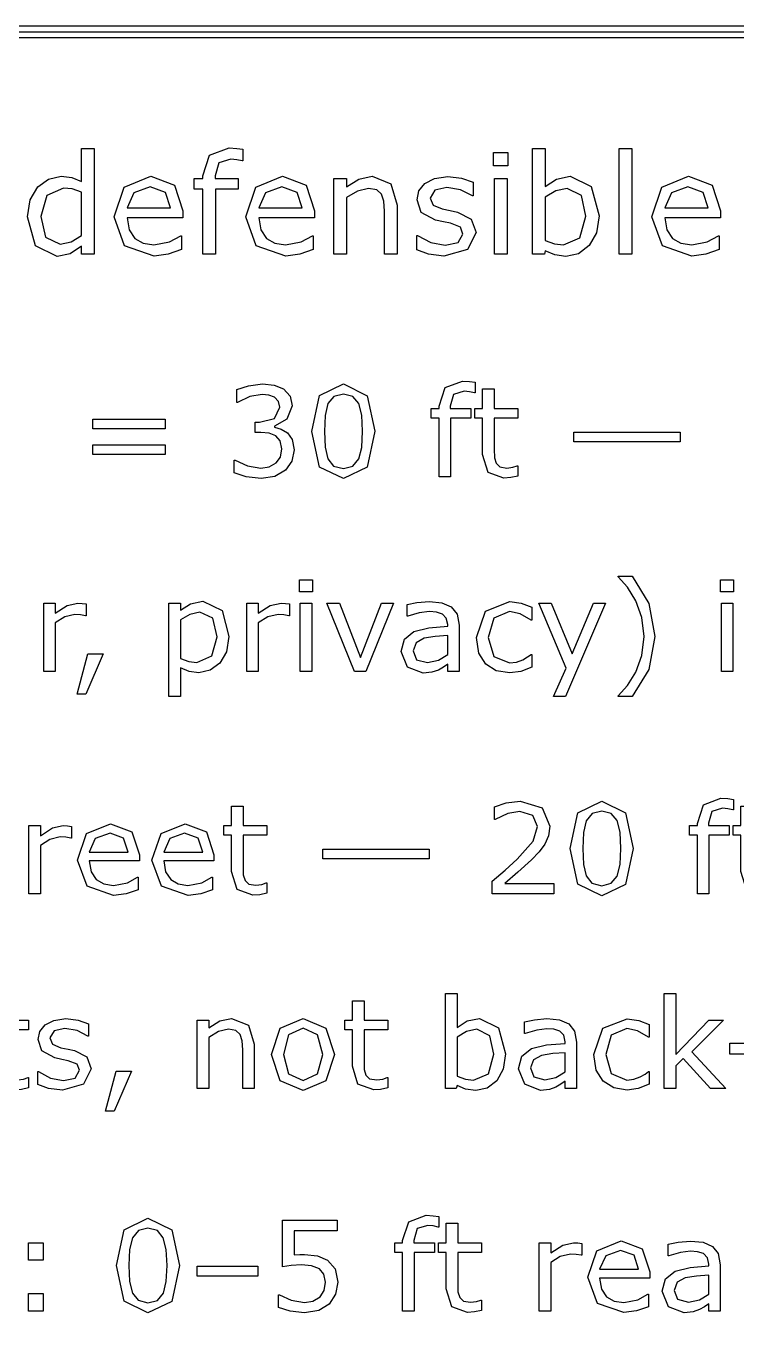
# Model space of a CAD drawing. Header units: inches. Extents: x -33163 to 19162, y -8858 to 30669.
# Drawn here: x 5541 to 6019, y 23492 to 24374 of the extents above; entities that cross this region are included whole.
import ezdxf

# ---------------------------------------------------------------- set-up
doc = ezdxf.new("R2010")
doc.units = ezdxf.units.IN
doc.layers.add('Layer 1', color=7, linetype='Continuous')
doc.layers.add('SOLID-2', color=253, linetype='Continuous')

# ---------------------------------------------------------------- blocks, each defined once
blk = doc.blocks.new('A$C0f725650')
at = {"layer": 'Layer 1', "color": 7}
for points in [[(23.317152, 118.63912), (22.86392, 118.547642), (22.493849, 118.298155), (22.244362, 117.928084), (22.152883, 117.474852), (22.152883, 72.495742), (22.244362, 72.04251), (22.493849, 71.672439), (22.86392, 71.422952), (23.317152, 71.331474), (102.692052, 71.331474), (103.145284, 71.422952), (103.515355, 71.672439), (103.764842, 72.04251), (103.85632, 72.495742), (103.85632, 117.474852), (103.764842, 117.928084), (103.515355, 118.298155), (103.145284, 118.547642), (102.692052, 118.63912), (23.317152, 118.63912)], [(23.317152, 118.533184), (102.692052, 118.533184), (103.104768, 118.45027), (103.441086, 118.223886), (103.66747, 117.887568), (103.750384, 117.474852), (103.750384, 72.495742), (103.66747, 72.083026), (103.441086, 71.746708), (103.104768, 71.520324), (102.692052, 71.43741), (23.317152, 71.43741), (22.904436, 71.520324), (22.568118, 71.746708), (22.341734, 72.083026), (22.25882, 72.495742), (22.25882, 117.474852), (22.341734, 117.887568), (22.568118, 118.223886), (22.904436, 118.45027), (23.317152, 118.533184), (23.317152, 118.533184)], [(23.317152, 118.427248), (102.692052, 118.427248), (103.064253, 118.352899), (103.366818, 118.149618), (103.570099, 117.847053), (103.644448, 117.474852), (103.644448, 72.495742), (103.570099, 72.123541), (103.366818, 71.820976), (103.064253, 71.617695), (102.692052, 71.543346), (23.317152, 71.543346), (22.944951, 71.617695), (22.642386, 71.820976), (22.439105, 72.123541), (22.364757, 72.495742), (22.364757, 117.474852), (22.439105, 117.847053), (22.642386, 118.149618), (22.944951, 118.352899), (23.317152, 118.427248), (23.317152, 118.427248)], [(66.180114, 114.299856), (65.937235, 114.299856), (65.937235, 114.45101), (65.718903, 114.310191), (65.472148, 114.259806), (65.061322, 114.458762), (64.910168, 115.010407), (64.961844, 115.337259), (65.103954, 115.58143), (65.308075, 115.731292), (65.550954, 115.782968), (65.752492, 115.758415), (65.937235, 115.684776), (65.937235, 116.31006), (66.180114, 116.31006), (66.180114, 114.299856)], [(69.010689, 116.074938), (68.997777, 116.074938), (68.893132, 116.098195), (68.779443, 116.111107), (68.552069, 116.041344), (68.482304, 115.792006), (68.482304, 115.742913), (68.920262, 115.742913), (68.920262, 115.538792), (68.490056, 115.538792), (68.490056, 114.299856), (68.247177, 114.299856), (68.247177, 115.538798), (68.083106, 115.538798), (68.083106, 115.742918), (68.247177, 115.742918), (68.247177, 115.79072), (68.375076, 116.184751), (68.744563, 116.322985), (68.890547, 116.315232), (69.010697, 116.297135), (69.010689, 116.074938)], [(75.789335, 115.032367), (75.737659, 114.706808), (75.600716, 114.463929), (75.399178, 114.310191), (75.157592, 114.259806), (74.943135, 114.289521), (74.762268, 114.367036), (74.746764, 114.299856), (74.519389, 114.299856), (74.519389, 116.310068), (74.762268, 116.310068), (74.762268, 115.591765), (74.979308, 115.728707), (75.23769, 115.782968), (75.640766, 115.586597), (75.789335, 115.032367), (75.789335, 115.032367)], [(76.413327, 114.299856), (76.170448, 114.299856), (76.170448, 116.310068), (76.413327, 116.310068), (76.413327, 114.299856)], [(74.054302, 115.984506), (73.780417, 115.984506), (73.780417, 116.236429), (74.054302, 116.236429), (74.054302, 115.984506)], [(65.937235, 114.65513), (65.937235, 115.483246), (65.761536, 115.543965), (65.592295, 115.560766), (65.274486, 115.418656), (65.160797, 115.015579), (65.248649, 114.624132), (65.530285, 114.491065), (65.739573, 114.536279), (65.937235, 114.655135), (65.937235, 114.65513)], [(67.866055, 114.996196), (66.802815, 114.996196), (66.842865, 114.763651), (66.952675, 114.602163), (67.111581, 114.509146), (67.315704, 114.47814), (67.61155, 114.536274), (67.824714, 114.652548), (67.837626, 114.652548), (67.837626, 114.387705), (67.586997, 114.301147), (67.318279, 114.266267), (66.75759, 114.460053), (66.556052, 115.012989), (66.748547, 115.574971), (67.257559, 115.782968), (67.707144, 115.612436), (67.866047, 115.127969), (67.866055, 114.996196)], [(67.629637, 115.18223), (67.532744, 115.478078), (67.244648, 115.582721), (66.933297, 115.467741), (66.802815, 115.18223), (67.629637, 115.18223)], [(70.37236, 114.996196), (69.309117, 114.996196), (69.349167, 114.763651), (69.45898, 114.602163), (69.617886, 114.509146), (69.822006, 114.47814), (70.117855, 114.536274), (70.331019, 114.652548), (70.343931, 114.652548), (70.343931, 114.387705), (70.093299, 114.301147), (69.824583, 114.266267), (69.263895, 114.460053), (69.062357, 115.012989), (69.254852, 115.574971), (69.763862, 115.782968), (70.213446, 115.612436), (70.372352, 115.127969), (70.37236, 114.996196)], [(70.135939, 115.18223), (70.039046, 115.478078), (69.750953, 115.582721), (69.439602, 115.467741), (69.309117, 115.18223), (70.135939, 115.18223)], [(71.947198, 114.299856), (71.704319, 114.299856), (71.704319, 115.121511), (71.692677, 115.307544), (71.650045, 115.444487), (71.557028, 115.524587), (71.399416, 115.551717), (71.191416, 115.502624), (70.98342, 115.377309), (70.98342, 114.299856), (70.740541, 114.299856), (70.740541, 115.742918), (70.98342, 115.742918), (70.98342, 115.582721), (71.218547, 115.729999), (71.467885, 115.782968), (71.824452, 115.642149), (71.947185, 115.23649), (71.947198, 114.299856)], [(73.445812, 114.715852), (73.281739, 114.391582), (72.83603, 114.264973), (72.541475, 114.302441), (72.317977, 114.386414), (72.317977, 114.659006), (72.330888, 114.659006), (72.586687, 114.520772), (72.856697, 114.470388), (73.107326, 114.522063), (73.19776, 114.684845), (73.148667, 114.814036), (72.960048, 114.888966), (72.824399, 114.916096), (72.673245, 114.949685), (72.403236, 115.096965), (72.32443, 115.337259), (72.360603, 115.505206), (72.472998, 115.646025), (72.65645, 115.741627), (72.907081, 115.777801), (73.168047, 115.745503), (73.388964, 115.669279), (73.388964, 115.409607), (73.376052, 115.409607), (73.149968, 115.524587), (72.889002, 115.572386), (72.66421, 115.520711), (72.572484, 115.369557), (72.628036, 115.235199), (72.803735, 115.16156), (72.953597, 115.130554), (73.093123, 115.102133), (73.354089, 114.969066), (73.445814, 114.715852), (73.445812, 114.715852)], [(74.038798, 114.299856), (73.795919, 114.299856), (73.795919, 115.742918), (74.038798, 115.742918), (74.038798, 114.299856)], [(75.538706, 115.025911), (75.453439, 115.417359), (75.178262, 115.55172), (74.963807, 115.505209), (74.762268, 115.387647), (74.762268, 114.560825), (74.939259, 114.49623), (75.108499, 114.478132), (75.423726, 114.609908), (75.538706, 115.025901), (75.538706, 115.025911)], [(78.101854, 114.996196), (77.038611, 114.996196), (77.078661, 114.763651), (77.188473, 114.602163), (77.347377, 114.509146), (77.5515, 114.47814), (77.847346, 114.536274), (78.060512, 114.652548), (78.073424, 114.652548), (78.073424, 114.387705), (77.822795, 114.301147), (77.554077, 114.266267), (76.993388, 114.460053), (76.79185, 115.012989), (76.984345, 115.574971), (77.493358, 115.782968), (77.942942, 115.612436), (78.101848, 115.127969), (78.101854, 114.996196)], [(77.865433, 115.18223), (77.76854, 115.478078), (77.480443, 115.582721), (77.169095, 115.467741), (77.038611, 115.18223), (77.865433, 115.18223)], [(69.857535, 110.900197), (69.94939, 110.774624), (69.985434, 110.579287), (69.942413, 110.361858), (69.82149, 110.189776), (69.61569, 110.068854), (69.357565, 110.030484), (69.073861, 110.065366), (68.844806, 110.13978), (68.844806, 110.382787), (68.862242, 110.382787), (69.094787, 110.274654), (69.352909, 110.231633), (69.508714, 110.256054), (69.642426, 110.328142), (69.721491, 110.440926), (69.748233, 110.596731), (69.718004, 110.750208), (69.636613, 110.846714), (69.509875, 110.895549), (69.349421, 110.909492), (69.244776, 110.909492), (69.244776, 111.102503), (69.326167, 111.102503), (69.607543, 111.175753), (69.713353, 111.39202), (69.686609, 111.501314), (69.612195, 111.579218), (69.505226, 111.621075), (69.376163, 111.63269), (69.141295, 111.593159), (68.906425, 111.481536), (68.89481, 111.481536), (68.89481, 111.724545), (69.114562, 111.798959), (69.381989, 111.833842), (69.605231, 111.810585), (69.779639, 111.736171), (69.906374, 111.601295), (69.949395, 111.416423), (69.847076, 111.164114), (69.607554, 111.029237), (69.607554, 111.012965), (69.735453, 110.973431), (69.85754, 110.900181), (69.857535, 110.900197)], [(71.521383, 110.932754), (71.374881, 110.247913), (70.922584, 110.030484), (70.466798, 110.2514), (70.323785, 110.930429), (70.469123, 111.61178), (70.922584, 111.832696), (71.377207, 111.608293), (71.521383, 110.932754), (71.521383, 110.932754)], [(73.429405, 111.664104), (73.41779, 111.664104), (73.323612, 111.685032), (73.221292, 111.696648), (73.016653, 111.633862), (72.953867, 111.409456), (72.953867, 111.365273), (73.348027, 111.365273), (73.348027, 111.181565), (72.960842, 111.181565), (72.960842, 110.066528), (72.742251, 110.066528), (72.742251, 111.181576), (72.594587, 111.181576), (72.594587, 111.365284), (72.742251, 111.365284), (72.742251, 111.408305), (72.857361, 111.762934), (73.189899, 111.887346), (73.321286, 111.880361), (73.429418, 111.864089), (73.429405, 111.664104)], [(71.215589, 110.404879), (71.270236, 110.625796), (71.285343, 110.932754), (71.270236, 111.23971), (71.214427, 111.460626), (71.102805, 111.595503), (70.922584, 111.64085), (70.741199, 111.595503), (70.628416, 111.458301), (70.573769, 111.233897), (70.559825, 110.930429), (70.572604, 110.626957), (70.627251, 110.408367), (70.735384, 110.270003), (70.922582, 110.222333), (71.103967, 110.267677), (71.215586, 110.404879), (71.215589, 110.404879)], [(74.242146, 110.078156), (74.107269, 110.051412), (73.978208, 110.040961), (73.675901, 110.147932), (73.57242, 110.490932), (73.57242, 111.181589), (73.424754, 111.181589), (73.424754, 111.365297), (73.57242, 111.365297), (73.57242, 111.738531), (73.791011, 111.738531), (73.791011, 111.365297), (74.242146, 111.365297), (74.242146, 111.181589), (73.791011, 111.181589), (73.791011, 110.589765), (73.795667, 110.429308), (73.828222, 110.32234), (73.897984, 110.253739), (74.035186, 110.23281), (74.146806, 110.247918), (74.230523, 110.27466), (74.242138, 110.27466), (74.242146, 110.078156)], [(67.528609, 110.975773), (66.149626, 110.975773), (66.149626, 111.161809), (67.528609, 111.161809), (67.528609, 110.975773)], [(77.331488, 110.731602), (75.306031, 110.731602), (75.306031, 110.917639), (77.331488, 110.917639), (77.331488, 110.731602)], [(67.528609, 110.487432), (66.149626, 110.487432), (66.149626, 110.673468), (67.528609, 110.673468), (67.528609, 110.487432)], [(70.33425, 107.878543), (70.087753, 107.878543), (70.087753, 108.105272), (70.33425, 108.105272), (70.33425, 107.878543)], [(76.851283, 107.02744), (76.737338, 106.39841), (76.41759, 105.883325), (76.151329, 105.883325), (76.151329, 105.89494), (76.330386, 106.091438), (76.48968, 106.349563), (76.603626, 106.663496), (76.646647, 107.027427), (76.603626, 107.390197), (76.48968, 107.705291), (76.330386, 107.963416), (76.151329, 108.159916), (76.151329, 108.171532), (76.41759, 108.171532), (76.737338, 107.656447), (76.851283, 107.027417), (76.851283, 107.02744)], [(78.348866, 107.878551), (78.102369, 107.878551), (78.102369, 108.10528), (78.348866, 108.10528), (78.348866, 107.878551)], [(66.02754, 107.422764), (66.015924, 107.422764), (65.920582, 107.439036), (65.812447, 107.444857), (65.61711, 107.39951), (65.435728, 107.284401), (65.435728, 106.362366), (65.217135, 106.362366), (65.217135, 107.661122), (65.435728, 107.661122), (65.435728, 107.469273), (65.664783, 107.616939), (65.868258, 107.661122), (65.95081, 107.657629), (66.02755, 107.647178), (66.02754, 107.422764)], [(68.742487, 107.02744), (68.697142, 106.737923), (68.569243, 106.517007), (68.387858, 106.383295), (68.168103, 106.336786), (67.984395, 106.358879), (67.818126, 106.427477), (67.818126, 105.883325), (67.599536, 105.883325), (67.599536, 107.661122), (67.818126, 107.661122), (67.818126, 107.525084), (68.013462, 107.64717), (68.246007, 107.697166), (68.6111, 107.519271), (68.742487, 107.02744), (68.742487, 107.02744)], [(69.893579, 107.422756), (69.881937, 107.422756), (69.786595, 107.439028), (69.678462, 107.444849), (69.483126, 107.399502), (69.301741, 107.284393), (69.301741, 106.362366), (69.08315, 106.362366), (69.08315, 107.661122), (69.301741, 107.661122), (69.301741, 107.469273), (69.530798, 107.616939), (69.734273, 107.661122), (69.816826, 107.657629), (69.893565, 107.647178), (69.893579, 107.422756)], [(70.320295, 106.362366), (70.101705, 106.362366), (70.101705, 107.661122), (70.320295, 107.661122), (70.320295, 106.362366)], [(71.876014, 107.661122), (71.350465, 106.362366), (71.130711, 106.362366), (70.608651, 107.661122), (70.845845, 107.661122), (71.248146, 106.627465), (71.646957, 107.661122), (71.876014, 107.661122)], [(73.124772, 106.362366), (72.907343, 106.362366), (72.907343, 106.50073), (72.82828, 106.444919), (72.732935, 106.389107), (72.607364, 106.344925), (72.441095, 106.326325), (72.143439, 106.442596), (72.021353, 106.73909), (72.084141, 106.977447), (72.265523, 107.121624), (72.550389, 107.192551), (72.907343, 107.220454), (72.907343, 107.254175), (72.880602, 107.377423), (72.806188, 107.45416), (72.694568, 107.490207), (72.558527, 107.49952), (72.366681, 107.476263), (72.14809, 107.411152), (72.136475, 107.411152), (72.136475, 107.63323), (72.321347, 107.671599), (72.559705, 107.692528), (72.798062, 107.669271), (72.974796, 107.592531), (73.086416, 107.454168), (73.124785, 107.243716), (73.124772, 106.362366)], [(74.506081, 106.443757), (74.297954, 106.362366), (74.089828, 106.333299), (73.831706, 106.373994), (73.630554, 106.499566), (73.499168, 106.711182), (73.452659, 107.009999), (73.627067, 107.509968), (74.089828, 107.691353), (74.308419, 107.65996), (74.506081, 107.583221), (74.506081, 107.340212), (74.494465, 107.340212), (74.287501, 107.459973), (74.080539, 107.50183), (73.78637, 107.376256), (73.679399, 107.009999), (73.784044, 106.648393), (74.080539, 106.522822), (74.215412, 106.540258), (74.33866, 106.585605), (74.42819, 106.636765), (74.494465, 106.684438), (74.506081, 106.684438), (74.506081, 106.443757)], [(75.909482, 107.661122), (75.151391, 105.883325), (74.917684, 105.883325), (75.159529, 106.425152), (74.642119, 107.661122), (74.879315, 107.661122), (75.278126, 106.698392), (75.680427, 107.661122), (75.909482, 107.661122)], [(78.334914, 106.362366), (78.116321, 106.362366), (78.116321, 107.661122), (78.334914, 107.661122), (78.334914, 106.362366)], [(68.516919, 107.02162), (68.436692, 107.372761), (68.190196, 107.489032), (68.000673, 107.448336), (67.818126, 107.341368), (67.818126, 106.605367), (67.977418, 106.548394), (68.129736, 106.533287), (68.414602, 106.656535), (68.516919, 107.021627), (68.516919, 107.02162)], [(72.907343, 106.682115), (72.907343, 107.04372), (72.671311, 107.026284), (72.457372, 106.992566), (72.305057, 106.908849), (72.24692, 106.754208), (72.314357, 106.585613), (72.52016, 106.529802), (72.730612, 106.573985), (72.907343, 106.68212), (72.907343, 106.682115)], [(66.349614, 106.69374), (66.021727, 105.932159), (65.85197, 105.932159), (66.054284, 106.69374), (66.349614, 106.69374)], [(74.926987, 102.129038), (73.754966, 102.129038), (73.754966, 102.372047), (73.999137, 102.581335), (74.228192, 102.789461), (74.533986, 103.132464), (74.616541, 103.408027), (74.527012, 103.618479), (74.279351, 103.695219), (74.050297, 103.658013), (73.809613, 103.544065), (73.797998, 103.544065), (73.797998, 103.788238), (74.01775, 103.862652), (74.285175, 103.89637), (74.702592, 103.767307), (74.853745, 103.419655), (74.82816, 103.234783), (74.754908, 103.073165), (74.647939, 102.931315), (74.500273, 102.776671), (74.243313, 102.539478), (73.995655, 102.327862), (74.926992, 102.327862), (74.926987, 102.129038)], [(76.438521, 102.995264), (76.292016, 102.310423), (75.839719, 102.092994), (75.383935, 102.31391), (75.24092, 102.992939), (75.386258, 103.67429), (75.839719, 103.895206), (76.294342, 103.670803), (76.438521, 102.995264), (76.438521, 102.995264)], [(78.34654, 103.726614), (78.334925, 103.726614), (78.240744, 103.747542), (78.138424, 103.759158), (77.933785, 103.696372), (77.871, 103.471966), (77.871, 103.427783), (78.265159, 103.427783), (78.265159, 103.244075), (77.877977, 103.244075), (77.877977, 102.129038), (77.659383, 102.129038), (77.659383, 103.244086), (77.51172, 103.244086), (77.51172, 103.427794), (77.659383, 103.427794), (77.659383, 103.470815), (77.774493, 103.825444), (78.107031, 103.949856), (78.238418, 103.942871), (78.34655, 103.926599), (78.34654, 103.726614)], [(69.463372, 102.140666), (69.328498, 102.113922), (69.199435, 102.103471), (68.89713, 102.210442), (68.793646, 102.553442), (68.793646, 103.244099), (68.645983, 103.244099), (68.645983, 103.427807), (68.793646, 103.427807), (68.793646, 103.801041), (69.012237, 103.801041), (69.012237, 103.427807), (69.463372, 103.427807), (69.463372, 103.244099), (69.012237, 103.244099), (69.012237, 102.652275), (69.016893, 102.491818), (69.04945, 102.38485), (69.119213, 102.316249), (69.256415, 102.29532), (69.368035, 102.310428), (69.451752, 102.33717), (69.463367, 102.33717), (69.463372, 102.140666)], [(76.132724, 102.467389), (76.187373, 102.688306), (76.202481, 102.995264), (76.187373, 103.30222), (76.131562, 103.523136), (76.01994, 103.658013), (75.839719, 103.70336), (75.658337, 103.658013), (75.545553, 103.520811), (75.490903, 103.296407), (75.47696, 102.992939), (75.489739, 102.689467), (75.544386, 102.470877), (75.652519, 102.332513), (75.839716, 102.284843), (76.021101, 102.330187), (76.132721, 102.467389), (76.132724, 102.467389)], [(79.159281, 102.140666), (79.024404, 102.113922), (78.895343, 102.103471), (78.593036, 102.210442), (78.489555, 102.553442), (78.489555, 103.244099), (78.341888, 103.244099), (78.341888, 103.427807), (78.489555, 103.427807), (78.489555, 103.801041), (78.708145, 103.801041), (78.708145, 103.427807), (79.159281, 103.427807), (79.159281, 103.244099), (78.708145, 103.244099), (78.708145, 102.652275), (78.712802, 102.491818), (78.745359, 102.38485), (78.815122, 102.316249), (78.952321, 102.29532), (79.063943, 102.310428), (79.147657, 102.33717), (79.159273, 102.33717), (79.159281, 102.140666)], [(65.746163, 103.189436), (65.734548, 103.189436), (65.639206, 103.205708), (65.531073, 103.211529), (65.335737, 103.166182), (65.154352, 103.051073), (65.154352, 102.129038), (64.935762, 102.129038), (64.935762, 103.427794), (65.154352, 103.427794), (65.154352, 103.235945), (65.383407, 103.383611), (65.586884, 103.427794), (65.669437, 103.424301), (65.746177, 103.41385), (65.746163, 103.189436)], [(67.039106, 102.755743), (66.082189, 102.755743), (66.118233, 102.546455), (66.217063, 102.401114), (66.360078, 102.317397), (66.543786, 102.289494), (66.810049, 102.341816), (67.001898, 102.446461), (67.013513, 102.446461), (67.013513, 102.208103), (66.787946, 102.1302), (66.546098, 102.098807), (66.04148, 102.273215), (65.860096, 102.770858), (66.033342, 103.27664), (66.491451, 103.463838), (66.896078, 103.310359), (67.039093, 102.874339), (67.039106, 102.755743)], [(68.457621, 102.755743), (67.500703, 102.755743), (67.536747, 102.546455), (67.63558, 102.401114), (67.778595, 102.317397), (67.962303, 102.289494), (68.228566, 102.341816), (68.420415, 102.446461), (68.43203, 102.446461), (68.43203, 102.208103), (68.206463, 102.1302), (67.964618, 102.098807), (67.46, 102.273215), (67.278615, 102.770858), (67.451859, 103.27664), (67.909971, 103.463838), (68.314598, 103.310359), (68.45761, 102.874339), (68.457621, 102.755743)], [(66.826329, 102.923173), (66.739125, 103.189436), (66.479839, 103.283617), (66.199622, 103.180136), (66.082189, 102.923173), (66.826329, 102.923173)], [(68.244843, 102.923173), (68.157639, 103.189436), (67.898353, 103.283617), (67.618138, 103.180136), (67.500703, 102.923173), (68.244843, 102.923173)], [(72.552715, 102.794112), (70.52726, 102.794112), (70.52726, 102.980149), (72.552715, 102.980149), (72.552715, 102.794112)], [(64.931097, 98.436504), (64.79622, 98.40976), (64.66716, 98.399309), (64.364852, 98.50628), (64.261371, 98.849267), (64.261371, 99.539924), (64.113705, 99.539924), (64.113705, 99.723632), (64.261371, 99.723632), (64.261371, 100.096866), (64.479962, 100.096866), (64.479962, 99.723632), (64.931097, 99.723632), (64.931097, 99.539924), (64.479962, 99.539924), (64.479962, 98.948099), (64.484618, 98.787643), (64.517175, 98.680675), (64.586938, 98.612074), (64.724138, 98.591145), (64.83576, 98.606253), (64.919474, 98.632994), (64.931089, 98.632994), (64.931097, 98.436504)], [(71.765554, 98.436504), (71.63068, 98.40976), (71.501619, 98.399309), (71.199312, 98.50628), (71.095828, 98.84928), (71.095828, 99.539937), (70.948164, 99.539937), (70.948164, 99.723645), (71.095828, 99.723645), (71.095828, 100.096879), (71.314421, 100.096879), (71.314421, 99.723645), (71.765554, 99.723645), (71.765554, 99.539937), (71.314421, 99.539937), (71.314421, 98.948113), (71.319078, 98.787656), (71.351635, 98.680688), (71.421397, 98.612087), (71.558599, 98.591158), (71.670219, 98.606266), (71.753936, 98.633008), (71.765551, 98.633008), (71.765554, 98.436504)], [(74.009601, 99.084137), (73.963093, 98.791133), (73.839845, 98.572542), (73.65846, 98.434179), (73.441031, 98.388832), (73.24802, 98.415573), (73.085241, 98.485339), (73.071287, 98.424876), (72.86665, 98.424876), (72.86665, 100.234065), (73.085241, 100.234065), (73.085241, 99.587594), (73.280577, 99.710842), (73.513122, 99.759676), (73.875889, 99.582943), (74.009601, 99.084137), (74.009601, 99.084137)], [(78.200038, 98.424876), (77.911684, 98.424876), (77.390787, 98.993446), (77.248933, 98.85857), (77.248933, 98.424876), (77.030343, 98.424876), (77.030343, 100.234065), (77.248933, 100.234065), (77.248933, 99.073673), (77.880289, 99.723632), (78.155855, 99.723632), (77.552405, 99.123669), (78.200038, 98.424876)], [(66.122882, 98.799272), (65.975218, 98.507429), (65.574081, 98.393483), (65.30898, 98.427202), (65.10783, 98.502777), (65.10783, 98.748112), (65.119446, 98.748112), (65.349665, 98.6237), (65.592674, 98.578355), (65.818241, 98.624864), (65.899629, 98.771366), (65.855447, 98.887637), (65.68569, 98.955077), (65.563604, 98.979498), (65.427566, 99.009729), (65.18456, 99.14228), (65.113633, 99.358544), (65.14619, 99.509698), (65.247345, 99.636433), (65.412453, 99.722476), (65.638018, 99.75503), (65.872888, 99.725963), (66.071714, 99.657362), (66.071714, 99.423656), (66.060099, 99.423656), (65.856624, 99.527139), (65.621754, 99.570158), (65.41944, 99.52365), (65.336888, 99.387612), (65.386886, 99.266689), (65.545014, 99.200414), (65.679891, 99.172508), (65.805464, 99.146923), (66.040332, 99.027165), (66.122885, 98.799272), (66.122882, 98.799272)], [(69.225014, 98.424876), (69.006424, 98.424876), (69.006424, 99.164364), (68.995973, 99.331795), (68.957603, 99.455043), (68.873889, 99.527134), (68.732035, 99.551555), (68.544838, 99.507372), (68.35764, 99.394589), (68.35764, 98.424876), (68.139049, 98.424876), (68.139049, 99.723632), (68.35764, 99.723632), (68.35764, 99.579455), (68.569256, 99.712006), (68.79366, 99.759676), (69.11457, 99.632941), (69.225028, 99.267848), (69.225014, 98.424876)], [(70.752828, 99.073673), (70.590046, 98.572542), (70.154026, 98.388832), (69.715684, 98.572542), (69.554066, 99.073673), (69.715684, 99.574804), (70.154026, 99.759676), (70.590046, 99.574804), (70.752828, 99.073673), (70.752828, 99.073673)], [(75.359517, 98.424876), (75.142088, 98.424876), (75.142088, 98.56324), (75.063025, 98.507429), (74.96768, 98.451617), (74.842106, 98.407435), (74.67584, 98.388835), (74.378184, 98.505106), (74.256097, 98.8016), (74.318885, 99.039957), (74.500268, 99.184134), (74.785134, 99.255061), (75.142088, 99.282964), (75.142088, 99.316685), (75.115346, 99.439933), (75.040932, 99.51667), (74.92931, 99.552717), (74.793272, 99.56203), (74.601426, 99.538773), (74.382833, 99.473662), (74.371217, 99.473662), (74.371217, 99.69574), (74.556089, 99.734109), (74.794447, 99.755038), (75.032804, 99.731781), (75.209538, 99.655041), (75.321158, 99.516678), (75.359527, 99.306226), (75.359517, 98.424876)], [(76.740825, 98.506267), (76.532699, 98.424876), (76.324573, 98.395809), (76.066451, 98.436504), (75.865299, 98.562076), (75.733912, 98.773692), (75.687404, 99.072509), (75.861812, 99.572478), (76.324573, 99.753863), (76.543163, 99.72247), (76.740825, 99.645731), (76.740825, 99.402722), (76.72921, 99.402722), (76.522245, 99.522483), (76.315283, 99.56434), (76.021115, 99.438766), (75.914144, 99.072509), (76.018789, 98.710903), (76.315283, 98.585332), (76.450157, 98.602768), (76.573405, 98.648115), (76.662935, 98.699275), (76.72921, 98.746948), (76.740825, 98.746948), (76.740825, 98.506267)], [(70.52726, 99.073673), (70.428428, 99.448069), (70.154026, 99.571317), (69.877302, 99.448069), (69.779633, 99.073673), (69.878463, 98.702765), (70.154026, 98.577191), (70.427266, 98.701603), (70.52726, 99.073673), (70.52726, 99.073673)], [(73.784034, 99.078317), (73.707294, 99.430619), (73.459636, 99.551542), (73.266623, 99.509685), (73.085241, 99.403878), (73.085241, 98.659738), (73.244533, 98.601602), (73.396848, 98.58533), (73.680553, 98.703926), (73.784034, 99.078322), (73.784034, 99.078317)], [(75.142088, 98.744625), (75.142088, 99.10623), (74.906056, 99.088794), (74.692117, 99.055076), (74.539802, 98.971359), (74.481665, 98.816718), (74.549102, 98.648123), (74.754902, 98.592312), (74.965354, 98.636495), (75.142088, 98.74463), (75.142088, 98.744625)], [(79.002314, 99.07716), (78.276777, 99.07716), (78.276777, 99.287612), (79.002314, 99.287612), (79.002314, 99.07716)], [(66.889114, 98.75625), (66.561227, 97.994669), (66.391471, 97.994669), (66.593784, 98.75625), (66.889114, 98.75625)], [(67.800685, 95.057774), (67.654183, 94.372933), (67.201886, 94.155504), (66.746099, 94.37642), (66.603087, 95.055449), (66.748425, 95.7368), (67.201886, 95.957716), (67.656508, 95.733313), (67.800685, 95.057774), (67.800685, 95.057774)], [(70.816778, 94.741513), (70.772592, 94.510132), (70.65167, 94.324099), (70.451682, 94.198525), (70.184257, 94.155504), (69.91102, 94.185735), (69.68894, 94.256659), (69.68894, 94.501994), (69.705211, 94.501994), (69.928453, 94.398513), (70.179598, 94.356653), (70.33889, 94.37991), (70.477254, 94.461301), (70.553994, 94.581062), (70.580738, 94.74268), (70.549342, 94.893833), (70.464464, 94.992663), (70.3168, 95.054287), (70.12379, 95.072887), (69.926128, 95.058944), (69.763346, 95.031038), (69.763346, 95.922844), (70.805141, 95.922844), (70.805141, 95.719367), (69.987752, 95.719367), (69.987752, 95.258931), (70.090071, 95.265916), (70.180762, 95.268298), (70.427258, 95.243877), (70.621433, 95.16016), (70.76561, 94.995055), (70.81677, 94.741582), (70.816778, 94.741513)], [(72.736425, 95.789124), (72.724783, 95.789124), (72.630605, 95.810052), (72.528286, 95.821668), (72.323647, 95.758882), (72.260858, 95.534476), (72.260858, 95.490293), (72.655021, 95.490293), (72.655021, 95.306585), (72.267835, 95.306585), (72.267835, 94.191548), (72.049245, 94.191548), (72.049245, 95.306596), (71.901578, 95.306596), (71.901578, 95.490304), (72.049245, 95.490304), (72.049245, 95.533325), (72.164354, 95.887954), (72.49689, 96.012366), (72.628279, 96.005381), (72.736412, 95.989109), (72.736425, 95.789124)], [(73.549166, 94.203176), (73.414289, 94.176432), (73.285228, 94.165981), (72.982921, 94.272952), (72.87944, 94.615952), (72.87944, 95.306609), (72.731774, 95.306609), (72.731774, 95.490317), (72.87944, 95.490317), (72.87944, 95.863551), (73.098031, 95.863551), (73.098031, 95.490317), (73.549166, 95.490317), (73.549166, 95.306609), (73.098031, 95.306609), (73.098031, 94.714785), (73.102687, 94.554328), (73.135242, 94.44736), (73.205004, 94.378759), (73.342206, 94.35783), (73.453826, 94.372938), (73.537543, 94.39968), (73.549158, 94.39968), (73.549166, 94.203176)], [(67.49489, 94.529899), (67.549537, 94.750816), (67.564645, 95.057774), (67.549537, 95.36473), (67.493729, 95.585646), (67.382107, 95.720523), (67.201886, 95.76587), (67.020501, 95.720523), (66.907717, 95.583321), (66.85307, 95.358917), (66.839127, 95.055449), (66.851906, 94.751977), (66.906553, 94.533387), (67.014685, 94.395023), (67.201883, 94.347353), (67.383268, 94.392697), (67.494888, 94.529899), (67.49489, 94.529899)], [(65.205499, 95.15893), (64.92761, 95.15893), (64.92761, 95.490304), (65.205499, 95.490304), (65.205499, 95.15893)], [(75.460672, 95.251946), (75.449057, 95.251946), (75.353715, 95.268218), (75.245582, 95.274039), (75.050246, 95.228692), (74.868861, 95.113583), (74.868861, 94.191548), (74.65027, 94.191548), (74.65027, 95.490304), (74.868861, 95.490304), (74.868861, 95.298455), (75.097916, 95.446121), (75.301391, 95.490304), (75.383946, 95.486811), (75.460683, 95.47636), (75.460672, 95.251946)], [(76.753615, 94.818253), (75.796698, 94.818253), (75.832742, 94.608965), (75.931574, 94.463624), (76.074589, 94.379907), (76.258297, 94.352004), (76.52456, 94.404326), (76.71641, 94.508971), (76.728025, 94.508971), (76.728025, 94.270613), (76.502457, 94.19271), (76.260612, 94.161317), (75.755994, 94.335725), (75.57461, 94.833368), (75.747853, 95.33915), (76.205965, 95.526348), (76.610592, 95.372869), (76.753605, 94.936849), (76.753615, 94.818253)], [(76.540838, 94.985683), (76.453634, 95.251946), (76.194348, 95.346127), (75.914133, 95.242646), (75.796698, 94.985683), (76.540838, 94.985683)], [(78.094231, 94.191548), (77.876802, 94.191548), (77.876802, 94.329912), (77.797737, 94.274101), (77.702394, 94.218289), (77.57682, 94.174107), (77.410551, 94.155507), (77.112895, 94.271778), (76.990811, 94.568272), (77.053597, 94.806629), (77.234982, 94.950806), (77.519848, 95.021733), (77.876802, 95.049636), (77.876802, 95.083357), (77.85006, 95.206605), (77.775646, 95.283342), (77.664024, 95.319389), (77.527986, 95.328702), (77.336137, 95.305445), (77.117547, 95.240334), (77.105931, 95.240334), (77.105931, 95.462412), (77.290803, 95.500781), (77.529161, 95.52171), (77.767516, 95.498453), (77.944249, 95.421713), (78.055872, 95.28335), (78.094241, 95.072898), (78.094231, 94.191548)], [(69.293616, 94.856622), (68.135549, 94.856622), (68.135549, 95.042659), (69.293616, 95.042659), (69.293616, 94.856622)], [(77.876802, 94.511297), (77.876802, 94.872902), (77.64077, 94.855466), (77.426831, 94.821748), (77.274513, 94.738031), (77.216379, 94.58339), (77.283816, 94.414795), (77.489616, 94.358984), (77.700068, 94.403167), (77.876802, 94.511302), (77.876802, 94.511297)], [(65.205499, 94.191548), (64.92761, 94.191548), (64.92761, 94.522922), (65.205499, 94.522922), (65.205499, 94.191548)]]:
    blk.add_lwpolyline(points, dxfattribs=at)

msp = doc.modelspace()

# ---------------------------------------------------------------- block references
at = {"layer": 'SOLID-2', "xscale": 35.3548193792485, "yscale": 35.3548193792485, "zscale": 35.3548193792485}
msp.add_blockref('A$C0f725650', (3247.20147, 20180.01122), dxfattribs=at)

doc.saveas('drawing.dxf')
